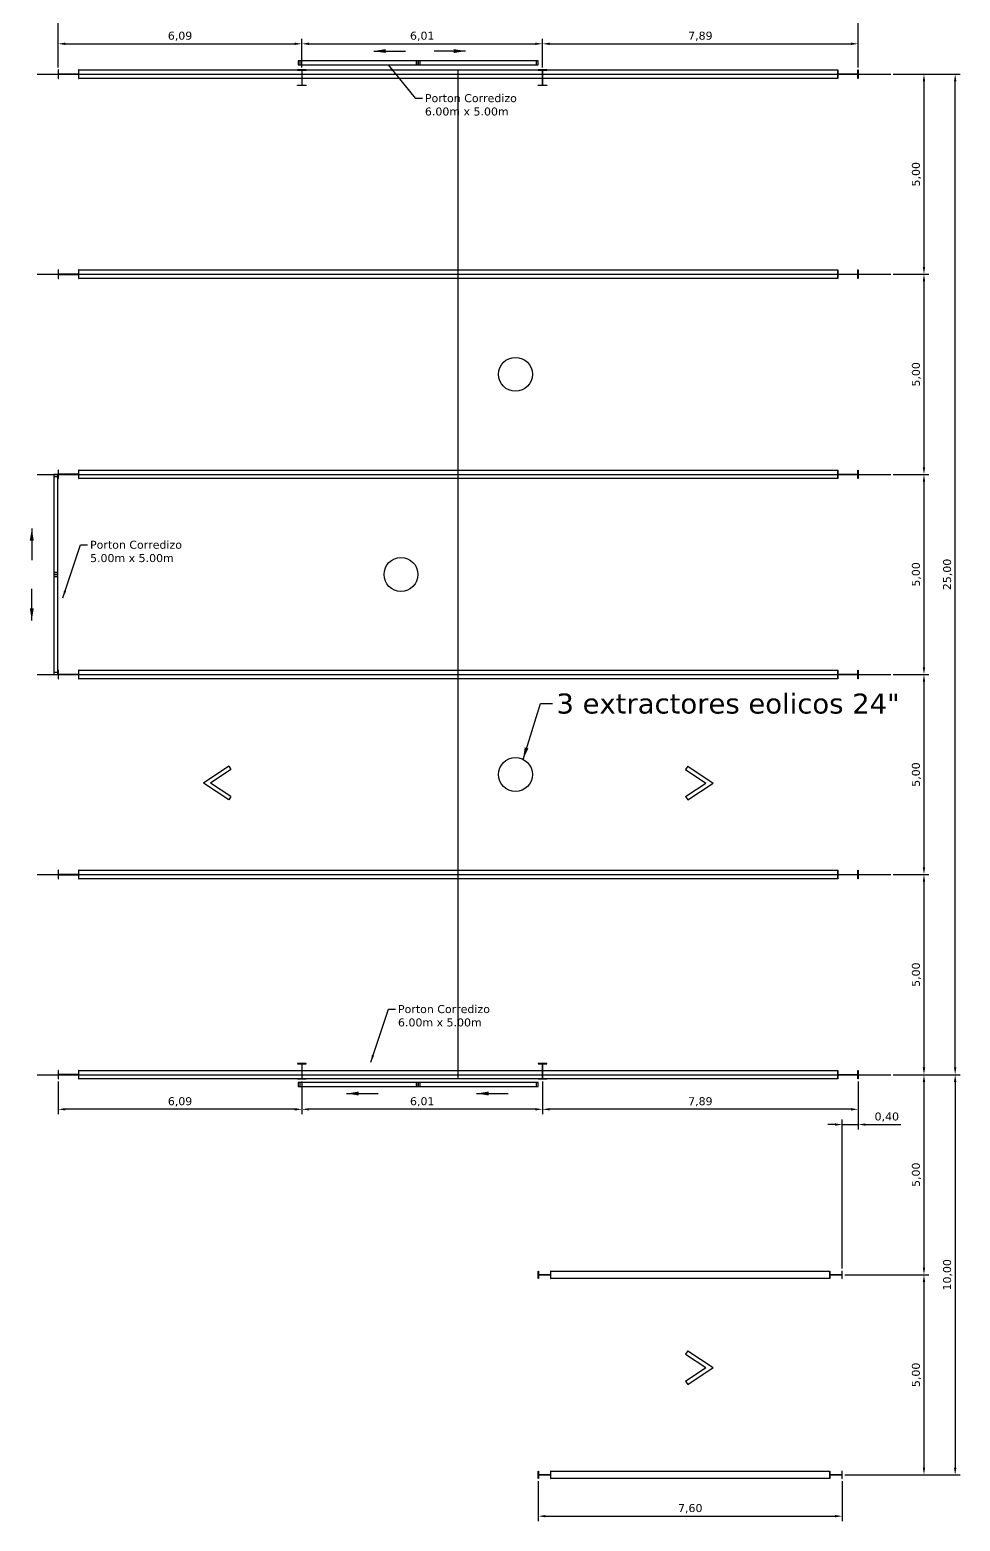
# Model space of a CAD drawing. Header units: millimetres. Extents: x 1972 to 5740, y 370 to 952.
# Drawn here: x 2799.84 to 2823.1, y 613.21 to 650.47 of the extents above; entities that cross this region are included whole.
import ezdxf

# ---------------------------------------------------------------- set-up
doc = ezdxf.new("R2010")
doc.units = ezdxf.units.MM
doc.header["$LTSCALE"] = 15
doc.linetypes.add('CENTER', pattern=[50.8, 31.75, -6.35, 6.35, -6.35])
doc.styles.add('ARIAL', font='verdana.ttf')
doc.dimstyles.new('Cota 0.20', dxfattribs={"dimtxt": 0.2, "dimasz": 0.18, "dimexe": 0.125, "dimexo": 0.0625, "dimgap": 0.06, "dimtad": 1, "dimzin": 1, "dimtxsty": 'ARIAL', "dimcen": 0.15, "dimadec": 0, "dimazin": 0, "dimtfac": 1, "dimtmove": 0, "dimatfit": 3, "dimfxl": 1, "dimarcsym": 0})
doc.dimstyles.new('Cota 0.5', dxfattribs={"dimtxt": 0.5, "dimasz": 0.3, "dimexe": 0.05, "dimexo": 0.0625, "dimgap": 0.1, "dimtad": 1, "dimzin": 1, "dimtxsty": 'ARIAL', "dimcen": 2.5, "dimadec": 0, "dimazin": 0, "dimtfac": 1, "dimtmove": 0, "dimatfit": 3, "dimfxl": 1, "dimarcsym": 0})

# ---------------------------------------------------------------- blocks, each defined once
blk = doc.blocks.new('werrerwerewrewr')
at = {"linetype": 'Continuous'}
h = blk.add_hatch(color=1, dxfattribs=at)
h.paths.add_polyline_path([(1796.537, -181.24), (1796.531, -181.24), (1796.531, -181.454), (1796.537, -181.454)])
h.paths.add_polyline_path([(1797.037, -181.454), (1797.043, -181.454), (1797.043, -181.24), (1797.037, -181.24)])
blk.add_hatch(color=5, dxfattribs=at).paths.add_polyline_path([(1796.537, -181.345), (1796.537, -181.35), (1797.037, -181.35), (1797.037, -181.345)])
for points in [[(1796.537, -181.24), (1796.531, -181.24), (1796.531, -181.454), (1796.537, -181.454), (1796.537, -181.24)], [(1796.537, -181.35), (1797.037, -181.35), (1797.037, -181.345), (1796.537, -181.345), (1796.537, -181.35)], [(1797.043, -181.24), (1797.037, -181.24), (1797.037, -181.454), (1797.043, -181.454), (1797.043, -181.24)]]:
    blk.add_lwpolyline(points, dxfattribs=at)
blk = doc.blocks.new('ertrtrtrt')
at = {"color": 4, "linetype": 'CENTER', "ltscale": 0.2}
blk.add_line((1712.62, 149.336), (1733.96, 149.336), dxfattribs=at)
at = {"color": 230, "linetype": 'Continuous'}
blk.add_lwpolyline([(1713.658, 149.443), (1732.633, 149.443), (1732.633, 149.229), (1713.658, 149.229)], close=True, dxfattribs=at)
at = {"linetype": 'Continuous'}
blk.add_blockref('werrerwerewrewr', (-83.385, 330.683), dxfattribs=at)
at = {"linetype": 'Continuous', "xscale": -1}
blk.add_blockref('werrerwerewrewr', (3529.676, 330.683), dxfattribs=at)
blk = doc.blocks.new('werewrwerew')
h = blk.add_hatch(color=1)
h.paths.add_polyline_path([(1719.345, 124.229), (1719.131, 124.229), (1719.131, 124.235), (1719.345, 124.235)])
h.paths.add_polyline_path([(1719.345, 124.616), (1719.131, 124.616), (1719.131, 124.61), (1719.345, 124.61)])
blk.add_hatch(color=5).paths.add_polyline_path([(1719.241, 124.61), (1719.236, 124.61), (1719.236, 124.235), (1719.241, 124.235)])
at = {"color": 0}
for points in [[(1719.345, 124.616), (1719.131, 124.616), (1719.131, 124.61), (1719.345, 124.61), (1719.345, 124.616)], [(1719.241, 124.235), (1719.241, 124.61), (1719.236, 124.61), (1719.236, 124.235), (1719.241, 124.235)], [(1719.345, 124.229), (1719.131, 124.229), (1719.131, 124.235), (1719.345, 124.235), (1719.345, 124.229)]]:
    blk.add_lwpolyline(points, dxfattribs=at)
blk = doc.blocks.new('ertretrtre')
h = blk.add_hatch(color=5)
h.paths.add_polyline_path([(1732.839, 119.523), (1732.833, 119.523), (1732.833, 119.336), (1732.839, 119.336)])
h.paths.add_polyline_path([(1733.139, 119.432), (1732.839, 119.432), (1732.839, 119.427), (1733.139, 119.427)])
h.paths.add_polyline_path([(1733.145, 119.523), (1733.139, 119.523), (1733.139, 119.336), (1733.145, 119.336)])
at = {"color": 0}
for points in [[(1732.833, 119.336), (1732.833, 119.523), (1732.839, 119.523), (1732.839, 119.336), (1732.833, 119.336)], [(1733.139, 119.427), (1732.839, 119.427), (1732.839, 119.432), (1733.139, 119.432), (1733.139, 119.427)], [(1733.145, 119.336), (1733.145, 119.523), (1733.139, 119.523), (1733.139, 119.336), (1733.145, 119.336)]]:
    blk.add_lwpolyline(points, dxfattribs=at)
blk = doc.blocks.new('*D176')
at = {"color": 0, "lineweight": -2, "transparency": 16777216}
for p, q in [((2821.426, 649.362), (2822.317, 649.362)), ((2822.192, 649.182), (2822.192, 644.542)), ((2821.426, 644.362), (2822.317, 644.362))]:
    blk.add_line(p, q, dxfattribs=at)
at = {"color": 0, "transparency": 16777216}
for points in [[(2822.162, 649.182), (2822.222, 649.182), (2822.192, 649.362)], [(2822.162, 644.542), (2822.222, 644.542), (2822.192, 644.362)]]:
    blk.add_solid(points, dxfattribs=at)
at = {"layer": 'Defpoints', "color": 0, "transparency": 16777216}
for p in [(2821.364, 649.362), (2821.364, 644.362), (2822.192, 644.362)]:
    blk.add_point(p, dxfattribs=at)
at = {"color": 0, "transparency": 16777216, "insert": (2822.005, 646.862), "char_height": 0.2, "attachment_point": 5, "rotation": 90, "style": 'ARIAL'}
blk.add_mtext('5,00', dxfattribs=at)
blk = doc.blocks.new('*D177')
at = {"color": 0, "lineweight": -2, "transparency": 16777216}
for p, q in [((2821.426, 644.362), (2822.317, 644.362)), ((2822.192, 644.182), (2822.192, 639.542)), ((2821.426, 639.362), (2822.317, 639.362))]:
    blk.add_line(p, q, dxfattribs=at)
at = {"color": 0, "transparency": 16777216}
for points in [[(2822.162, 644.182), (2822.222, 644.182), (2822.192, 644.362)], [(2822.162, 639.542), (2822.222, 639.542), (2822.192, 639.362)]]:
    blk.add_solid(points, dxfattribs=at)
at = {"layer": 'Defpoints', "color": 0, "transparency": 16777216}
for p in [(2821.364, 644.362), (2821.364, 639.362), (2822.192, 639.362)]:
    blk.add_point(p, dxfattribs=at)
at = {"color": 0, "transparency": 16777216, "insert": (2822.005, 641.862), "char_height": 0.2, "attachment_point": 5, "rotation": 90, "style": 'ARIAL'}
blk.add_mtext('5,00', dxfattribs=at)
blk = doc.blocks.new('*D178')
at = {"color": 0, "lineweight": -2, "transparency": 16777216}
for p, q in [((2821.426, 639.362), (2822.317, 639.362)), ((2822.192, 639.182), (2822.192, 634.542)), ((2821.426, 634.362), (2822.317, 634.362))]:
    blk.add_line(p, q, dxfattribs=at)
at = {"color": 0, "transparency": 16777216}
for points in [[(2822.162, 639.182), (2822.222, 639.182), (2822.192, 639.362)], [(2822.162, 634.542), (2822.222, 634.542), (2822.192, 634.362)]]:
    blk.add_solid(points, dxfattribs=at)
at = {"layer": 'Defpoints', "color": 0, "transparency": 16777216}
for p in [(2821.364, 639.362), (2821.364, 634.362), (2822.192, 634.362)]:
    blk.add_point(p, dxfattribs=at)
at = {"color": 0, "transparency": 16777216, "insert": (2822.005, 636.862), "char_height": 0.2, "attachment_point": 5, "rotation": 90, "style": 'ARIAL'}
blk.add_mtext('5,00', dxfattribs=at)
blk = doc.blocks.new('*D179')
at = {"color": 0, "lineweight": -2, "transparency": 16777216}
for p, q in [((2821.426, 634.362), (2822.317, 634.362)), ((2822.192, 634.182), (2822.192, 629.542)), ((2821.426, 629.362), (2822.317, 629.362))]:
    blk.add_line(p, q, dxfattribs=at)
at = {"color": 0, "transparency": 16777216}
for points in [[(2822.162, 634.182), (2822.222, 634.182), (2822.192, 634.362)], [(2822.162, 629.542), (2822.222, 629.542), (2822.192, 629.362)]]:
    blk.add_solid(points, dxfattribs=at)
at = {"layer": 'Defpoints', "color": 0, "transparency": 16777216}
for p in [(2821.364, 634.362), (2821.364, 629.362), (2822.192, 629.362)]:
    blk.add_point(p, dxfattribs=at)
at = {"color": 0, "transparency": 16777216, "insert": (2822.005, 631.862), "char_height": 0.2, "attachment_point": 5, "rotation": 90, "style": 'ARIAL'}
blk.add_mtext('5,00', dxfattribs=at)
blk = doc.blocks.new('*D180')
at = {"color": 0, "lineweight": -2, "transparency": 16777216}
for p, q in [((2821.426, 629.362), (2822.317, 629.362)), ((2822.192, 629.182), (2822.192, 624.542)), ((2821.426, 624.362), (2822.317, 624.362))]:
    blk.add_line(p, q, dxfattribs=at)
at = {"color": 0, "transparency": 16777216}
for points in [[(2822.162, 629.182), (2822.222, 629.182), (2822.192, 629.362)], [(2822.162, 624.542), (2822.222, 624.542), (2822.192, 624.362)]]:
    blk.add_solid(points, dxfattribs=at)
at = {"layer": 'Defpoints', "color": 0, "transparency": 16777216}
for p in [(2821.364, 629.362), (2821.364, 624.362), (2822.192, 624.362)]:
    blk.add_point(p, dxfattribs=at)
at = {"color": 0, "transparency": 16777216, "insert": (2822.005, 626.862), "char_height": 0.2, "attachment_point": 5, "rotation": 90, "style": 'ARIAL'}
blk.add_mtext('5,00', dxfattribs=at)
blk = doc.blocks.new('*D186')
at = {"color": 0, "lineweight": -2, "transparency": 16777216}
for p, q in [((2821.426, 624.362), (2822.317, 624.362)), ((2822.192, 624.182), (2822.192, 619.542)), ((2820.211, 619.362), (2822.317, 619.362))]:
    blk.add_line(p, q, dxfattribs=at)
at = {"color": 0, "transparency": 16777216}
for points in [[(2822.162, 624.182), (2822.222, 624.182), (2822.192, 624.362)], [(2822.162, 619.542), (2822.222, 619.542), (2822.192, 619.362)]]:
    blk.add_solid(points, dxfattribs=at)
at = {"layer": 'Defpoints', "color": 0, "transparency": 16777216}
for p in [(2821.364, 624.362), (2820.149, 619.362), (2822.192, 619.362)]:
    blk.add_point(p, dxfattribs=at)
at = {"color": 0, "transparency": 16777216, "insert": (2822.005, 621.862), "char_height": 0.2, "attachment_point": 5, "rotation": 90, "style": 'ARIAL'}
blk.add_mtext('5,00', dxfattribs=at)
blk = doc.blocks.new('*D187')
at = {"color": 0, "lineweight": -2, "transparency": 16777216}
for p, q in [((2820.211, 619.362), (2822.317, 619.362)), ((2822.192, 619.182), (2822.192, 614.542)), ((2820.211, 614.362), (2822.317, 614.362))]:
    blk.add_line(p, q, dxfattribs=at)
at = {"color": 0, "transparency": 16777216}
for points in [[(2822.162, 619.182), (2822.222, 619.182), (2822.192, 619.362)], [(2822.162, 614.542), (2822.222, 614.542), (2822.192, 614.362)]]:
    blk.add_solid(points, dxfattribs=at)
at = {"layer": 'Defpoints', "color": 0, "transparency": 16777216}
for p in [(2820.149, 619.362), (2820.149, 614.362), (2822.192, 614.362)]:
    blk.add_point(p, dxfattribs=at)
at = {"color": 0, "transparency": 16777216, "insert": (2822.005, 616.862), "char_height": 0.2, "attachment_point": 5, "rotation": 90, "style": 'ARIAL'}
blk.add_mtext('5,00', dxfattribs=at)
blk = doc.blocks.new('*D188')
at = {"color": 0, "lineweight": -2, "transparency": 16777216}
for p, q in [((2820.549, 624.193), (2820.549, 622.991)), ((2819.969, 623.116), (2819.789, 623.116)), ((2820.149, 619.518), (2820.149, 623.241)), ((2820.149, 623.116), (2820.549, 623.116)), ((2820.729, 623.116), (2821.617, 623.116))]:
    blk.add_line(p, q, dxfattribs=at)
at = {"color": 0, "transparency": 16777216}
for points in [[(2819.969, 623.146), (2819.969, 623.086), (2820.149, 623.116)], [(2820.729, 623.146), (2820.729, 623.086), (2820.549, 623.116)]]:
    blk.add_solid(points, dxfattribs=at)
at = {"layer": 'Defpoints', "color": 0, "transparency": 16777216}
for p in [(2820.549, 624.255), (2820.549, 623.116), (2820.149, 619.456)]:
    blk.add_point(p, dxfattribs=at)
at = {"color": 0, "transparency": 16777216, "insert": (2821.263, 623.303), "char_height": 0.2, "attachment_point": 5, "style": 'ARIAL'}
blk.add_mtext('0,40', dxfattribs=at)
blk = doc.blocks.new('*D189')
at = {"color": 0, "lineweight": -2, "transparency": 16777216}
for p, q in [((2812.656, 624.193), (2812.656, 623.372)), ((2820.549, 623.938), (2820.549, 623.372)), ((2820.369, 623.497), (2812.836, 623.497))]:
    blk.add_line(p, q, dxfattribs=at)
at = {"color": 0, "transparency": 16777216}
for points in [[(2812.836, 623.527), (2812.836, 623.467), (2812.656, 623.497)], [(2820.369, 623.527), (2820.369, 623.467), (2820.549, 623.497)]]:
    blk.add_solid(points, dxfattribs=at)
at = {"layer": 'Defpoints', "color": 0, "transparency": 16777216}
for p in [(2812.656, 624.255), (2820.549, 624.001), (2812.656, 623.497)]:
    blk.add_point(p, dxfattribs=at)
at = {"color": 0, "transparency": 16777216, "insert": (2816.602, 623.684), "char_height": 0.2, "attachment_point": 5, "style": 'ARIAL'}
blk.add_mtext('7,89', dxfattribs=at)
blk = doc.blocks.new('*D190')
at = {"color": 0, "lineweight": -2, "transparency": 16777216}
for p, q in [((2806.642, 624.193), (2806.642, 623.372)), ((2812.476, 623.497), (2806.822, 623.497)), ((2812.656, 623.72), (2812.656, 623.372))]:
    blk.add_line(p, q, dxfattribs=at)
at = {"color": 0, "transparency": 16777216}
for points in [[(2806.822, 623.527), (2806.822, 623.467), (2806.642, 623.497)], [(2812.476, 623.527), (2812.476, 623.467), (2812.656, 623.497)]]:
    blk.add_solid(points, dxfattribs=at)
at = {"layer": 'Defpoints', "color": 0, "transparency": 16777216}
for p in [(2806.642, 624.255), (2806.642, 623.497), (2812.656, 623.782)]:
    blk.add_point(p, dxfattribs=at)
at = {"color": 0, "transparency": 16777216, "insert": (2809.649, 623.684), "char_height": 0.2, "attachment_point": 5, "style": 'ARIAL'}
blk.add_mtext('6,01', dxfattribs=at)
blk = doc.blocks.new('*D191')
at = {"color": 0, "lineweight": -2, "transparency": 16777216}
for p, q in [((2800.549, 624.193), (2800.549, 623.372)), ((2806.462, 623.497), (2800.729, 623.497)), ((2806.642, 623.72), (2806.642, 623.372))]:
    blk.add_line(p, q, dxfattribs=at)
at = {"color": 0, "transparency": 16777216}
for points in [[(2800.729, 623.527), (2800.729, 623.467), (2800.549, 623.497)], [(2806.462, 623.527), (2806.462, 623.467), (2806.642, 623.497)]]:
    blk.add_solid(points, dxfattribs=at)
at = {"layer": 'Defpoints', "color": 0, "transparency": 16777216}
for p in [(2800.549, 624.255), (2800.549, 623.497), (2806.642, 623.782)]:
    blk.add_point(p, dxfattribs=at)
at = {"color": 0, "transparency": 16777216, "insert": (2803.595, 623.684), "char_height": 0.2, "attachment_point": 5, "style": 'ARIAL'}
blk.add_mtext('6,09', dxfattribs=at)
blk = doc.blocks.new('*D192')
at = {"color": 0, "lineweight": -2, "transparency": 16777216}
for p, q in [((2822.239, 649.362), (2823.097, 649.362)), ((2822.972, 624.542), (2822.972, 649.182)), ((2822.239, 624.362), (2823.097, 624.362))]:
    blk.add_line(p, q, dxfattribs=at)
at = {"color": 0, "transparency": 16777216}
for points in [[(2822.942, 649.182), (2823.002, 649.182), (2822.972, 649.362)], [(2822.942, 624.542), (2823.002, 624.542), (2822.972, 624.362)]]:
    blk.add_solid(points, dxfattribs=at)
at = {"layer": 'Defpoints', "color": 0, "transparency": 16777216}
for p in [(2822.177, 649.362), (2822.972, 649.362), (2822.177, 624.362)]:
    blk.add_point(p, dxfattribs=at)
at = {"color": 0, "transparency": 16777216, "insert": (2822.785, 636.862), "char_height": 0.2, "attachment_point": 5, "rotation": 90, "style": 'ARIAL'}
blk.add_mtext('25,00', dxfattribs=at)
blk = doc.blocks.new('*D193')
at = {"color": 0, "lineweight": -2, "transparency": 16777216}
for p, q in [((2822.254, 624.362), (2823.097, 624.362)), ((2822.972, 624.182), (2822.972, 614.542)), ((2822.254, 614.362), (2823.097, 614.362))]:
    blk.add_line(p, q, dxfattribs=at)
at = {"color": 0, "transparency": 16777216}
for points in [[(2822.942, 624.182), (2823.002, 624.182), (2822.972, 624.362)], [(2822.942, 614.542), (2823.002, 614.542), (2822.972, 614.362)]]:
    blk.add_solid(points, dxfattribs=at)
at = {"layer": 'Defpoints', "color": 0, "transparency": 16777216}
for p in [(2822.192, 624.362), (2822.192, 614.362), (2822.972, 614.362)]:
    blk.add_point(p, dxfattribs=at)
at = {"color": 0, "transparency": 16777216, "insert": (2822.785, 619.362), "char_height": 0.2, "attachment_point": 5, "rotation": 90, "style": 'ARIAL'}
blk.add_mtext('10,00', dxfattribs=at)
blk = doc.blocks.new('*D194')
at = {"color": 0, "lineweight": -2, "transparency": 16777216}
for p, q in [((2812.549, 614.206), (2812.549, 613.206)), ((2820.149, 614.206), (2820.149, 613.206)), ((2812.729, 613.331), (2819.969, 613.331))]:
    blk.add_line(p, q, dxfattribs=at)
at = {"color": 0, "transparency": 16777216}
for points in [[(2812.729, 613.361), (2812.729, 613.301), (2812.549, 613.331)], [(2819.969, 613.361), (2819.969, 613.301), (2820.149, 613.331)]]:
    blk.add_solid(points, dxfattribs=at)
at = {"layer": 'Defpoints', "color": 0, "transparency": 16777216}
for p in [(2812.549, 614.268), (2820.149, 614.268), (2820.149, 613.331)]:
    blk.add_point(p, dxfattribs=at)
at = {"color": 0, "transparency": 16777216, "insert": (2816.349, 613.518), "char_height": 0.2, "attachment_point": 5, "style": 'ARIAL'}
blk.add_mtext('7,60', dxfattribs=at)
blk = doc.blocks.new('*D195')
at = {"color": 0, "lineweight": -2, "transparency": 16777216}
for p, q in [((2800.549, 649.532), (2800.549, 650.246)), ((2800.729, 650.121), (2806.462, 650.121)), ((2806.642, 649.532), (2806.642, 650.246))]:
    blk.add_line(p, q, dxfattribs=at)
at = {"color": 0, "transparency": 16777216}
for points in [[(2800.729, 650.151), (2800.729, 650.091), (2800.549, 650.121)], [(2806.462, 650.151), (2806.462, 650.091), (2806.642, 650.121)]]:
    blk.add_solid(points, dxfattribs=at)
at = {"layer": 'Defpoints', "color": 0, "transparency": 16777216}
for p in [(2806.642, 650.121), (2800.549, 649.469), (2806.642, 649.469)]:
    blk.add_point(p, dxfattribs=at)
at = {"color": 0, "transparency": 16777216, "insert": (2803.595, 650.308), "char_height": 0.2, "attachment_point": 5, "style": 'ARIAL'}
blk.add_mtext('6,09', dxfattribs=at)
blk = doc.blocks.new('*D196')
at = {"color": 0, "lineweight": -2, "transparency": 16777216}
for p, q in [((2806.642, 649.594), (2806.642, 650.246)), ((2806.822, 650.121), (2812.476, 650.121)), ((2812.656, 649.532), (2812.656, 650.246))]:
    blk.add_line(p, q, dxfattribs=at)
at = {"color": 0, "transparency": 16777216}
for points in [[(2806.822, 650.151), (2806.822, 650.091), (2806.642, 650.121)], [(2812.476, 650.151), (2812.476, 650.091), (2812.656, 650.121)]]:
    blk.add_solid(points, dxfattribs=at)
at = {"layer": 'Defpoints', "color": 0, "transparency": 16777216}
for p in [(2812.656, 650.121), (2806.642, 649.532), (2812.656, 649.469)]:
    blk.add_point(p, dxfattribs=at)
at = {"color": 0, "transparency": 16777216, "insert": (2809.649, 650.308), "char_height": 0.2, "attachment_point": 5, "style": 'ARIAL'}
blk.add_mtext('6,01', dxfattribs=at)
blk = doc.blocks.new('*D197')
at = {"color": 0, "lineweight": -2, "transparency": 16777216}
for p, q in [((2812.656, 650.183), (2812.656, 650.246)), ((2812.836, 650.121), (2820.369, 650.121)), ((2820.549, 649.532), (2820.549, 650.246))]:
    blk.add_line(p, q, dxfattribs=at)
at = {"color": 0, "transparency": 16777216}
for points in [[(2812.836, 650.151), (2812.836, 650.091), (2812.656, 650.121)], [(2820.369, 650.151), (2820.369, 650.091), (2820.549, 650.121)]]:
    blk.add_solid(points, dxfattribs=at)
at = {"layer": 'Defpoints', "color": 0, "transparency": 16777216}
for p in [(2812.656, 650.121), (2820.549, 650.121), (2820.549, 649.469)]:
    blk.add_point(p, dxfattribs=at)
at = {"color": 0, "transparency": 16777216, "insert": (2816.602, 650.308), "char_height": 0.2, "attachment_point": 5, "style": 'ARIAL'}
blk.add_mtext('7,89', dxfattribs=at)
blk = doc.blocks.new('*D198')
at = {"color": 0, "lineweight": -2, "transparency": 16777216}
for p, q in [((2800.549, 650.183), (2800.549, 651.163)), ((2820.369, 651.038), (2800.729, 651.038)), ((2820.549, 650.183), (2820.549, 651.163))]:
    blk.add_line(p, q, dxfattribs=at)
at = {"color": 0, "transparency": 16777216}
for points in [[(2800.729, 651.068), (2800.729, 651.008), (2800.549, 651.038)], [(2820.369, 651.068), (2820.369, 651.008), (2820.549, 651.038)]]:
    blk.add_solid(points, dxfattribs=at)
at = {"layer": 'Defpoints', "color": 0, "transparency": 16777216}
for p in [(2800.549, 651.038), (2800.549, 650.121), (2820.549, 650.121)]:
    blk.add_point(p, dxfattribs=at)
at = {"color": 0, "transparency": 16777216, "insert": (2810.549, 651.225), "char_height": 0.2, "attachment_point": 5, "style": 'ARIAL'}
blk.add_mtext('20,00', dxfattribs=at)
blk = doc.blocks.new('rtytryrtyrty')
at = {"color": 2}
for p, q in [((1729.572, 117.439), (1729.516, 117.355)), ((1729.516, 116.676), (1729.572, 116.593))]:
    blk.add_line(p, q, dxfattribs=at)
for points in [[(1729.572, 117.439), (1730.207, 117.016)], [(1729.516, 117.355), (1730.026, 117.016)], [(1729.516, 116.676), (1730.026, 117.016)], [(1729.572, 116.593), (1730.207, 117.016)]]:
    blk.add_lwpolyline(points, dxfattribs=at)

msp = doc.modelspace()

# ---------------------------------------------------------------- linework, layer by layer
at = {"color": 3, "linetype": 'CENTER', "ltscale": 0.5}
msp.add_line((2810.54899, 624.25522), (2810.54899, 649.46922), dxfattribs=at)
at = {"color": 5}
for points in [[(2809.54899, 649.69319), (2806.54899, 649.69319), (2806.54899, 649.59319), (2809.54899, 649.59319), (2809.54899, 649.69319)], [(2806.54899, 649.69319), (2806.54899, 649.59319), (2806.59899, 649.59319), (2806.59899, 649.69319), (2806.54899, 649.69319)], [(2809.49899, 649.69319), (2809.49899, 649.59319), (2809.54899, 649.59319), (2809.54899, 649.69319), (2809.49899, 649.69319)], [(2812.54899, 649.69319), (2809.54899, 649.69319), (2809.54899, 649.59319), (2812.54899, 649.59319), (2812.54899, 649.69319)], [(2809.54899, 649.69319), (2809.54899, 649.59319), (2809.59899, 649.59319), (2809.59899, 649.69319), (2809.54899, 649.69319)], [(2812.49899, 649.69319), (2812.49899, 649.59319), (2812.54899, 649.59319), (2812.54899, 649.69319), (2812.49899, 649.69319)], [(2800.53847, 636.86222), (2800.53847, 639.36222), (2800.43847, 639.36222), (2800.43847, 636.86222), (2800.53847, 636.86222)], [(2800.53847, 639.36222), (2800.43847, 639.36222), (2800.43847, 639.31222), (2800.53847, 639.31222), (2800.53847, 639.36222)], [(2800.53847, 636.91222), (2800.43847, 636.91222), (2800.43847, 636.86222), (2800.53847, 636.86222), (2800.53847, 636.91222)], [(2800.53847, 634.36222), (2800.53847, 636.86222), (2800.43847, 636.86222), (2800.43847, 634.36222), (2800.53847, 634.36222)], [(2800.53847, 636.86222), (2800.43847, 636.86222), (2800.43847, 636.81222), (2800.53847, 636.81222), (2800.53847, 636.86222)], [(2800.53847, 634.41222), (2800.43847, 634.41222), (2800.43847, 634.36222), (2800.53847, 634.36222), (2800.53847, 634.41222)], [(2809.54899, 624.16412), (2806.54899, 624.16412), (2806.54899, 624.06412), (2809.54899, 624.06412), (2809.54899, 624.16412)], [(2806.54899, 624.16412), (2806.54899, 624.06412), (2806.59899, 624.06412), (2806.59899, 624.16412), (2806.54899, 624.16412)], [(2809.49899, 624.16412), (2809.49899, 624.06412), (2809.54899, 624.06412), (2809.54899, 624.16412), (2809.49899, 624.16412)], [(2812.54899, 624.16412), (2809.54899, 624.16412), (2809.54899, 624.06412), (2812.54899, 624.06412), (2812.54899, 624.16412)], [(2809.54899, 624.16412), (2809.54899, 624.06412), (2809.59899, 624.06412), (2809.59899, 624.16412), (2809.54899, 624.16412)], [(2812.49899, 624.16412), (2812.49899, 624.06412), (2812.54899, 624.06412), (2812.54899, 624.16412), (2812.49899, 624.16412)]]:
    msp.add_lwpolyline(points, dxfattribs=at)
for points in [[(2812.86159, 619.45597), (2819.83639, 619.45597), (2819.83639, 619.26847), (2812.86159, 619.26847)], [(2812.86159, 614.45597), (2819.83639, 614.45597), (2819.83639, 614.26847), (2812.86159, 614.26847)]]:
    msp.add_lwpolyline(points, close=True, dxfattribs=at)
at = {"color": 0}
for centre in [(2811.98, 641.86222), (2809.11799, 636.86222), (2811.98, 631.86222)]:
    msp.add_circle(centre, 0.42412, dxfattribs=at)

# ---------------------------------------------------------------- block references
for name, p in [('ertrtrtrt', (1087.40364, 500.02656)), ('werewrwerew', (1087.40364, 524.85296)), ('werewrwerew', (1093.41764, 524.85296)), ('ertrtrtrt', (1087.40364, 495.02656)), ('ertrtrtrt', (1087.40364, 490.02656)), ('ertrtrtrt', (1087.40364, 485.02656)), ('rtytryrtyrty', (1086.71354, 514.63408)), ('ertrtrtrt', (1087.40364, 480.02656)), ('werewrwerew', (1087.40364, 500.02656)), ('werewrwerew', (1093.41764, 500.02656)), ('ertrtrtrt', (1087.40364, 475.02656)), ('ertretrtre', (1079.71624, 499.93281)), ('ertretrtre', (1087.00364, 499.93281)), ('rtytryrtyrty', (1086.71354, 500.02656)), ('ertretrtre', (1079.71624, 494.93281)), ('ertretrtre', (1087.00364, 494.93281))]:
    msp.add_blockref(name, p, dxfattribs=at)
at = {"color": 0, "xscale": -1}
msp.add_blockref('rtytryrtyrty', (4534.38445, 514.63408), dxfattribs=at)

# ---------------------------------------------------------------- texts
at = {"color": 0, "width": 10, "attachment_point": 1, "style": 'ARIAL'}
for s, insert, char_height in [('Porton Corredizo\\P6.00m x 5.00m', (2809.71616, 648.86306), 0.2), ('Porton Corredizo\\P5.00m x 5.00m', (2801.34472, 637.7048), 0.2), ('3 extractores eolicos 24"', (2813.00391, 633.88628), 0.5), ('Porton Corredizo\\P6.00m x 5.00m', (2809.04299, 626.10193), 0.2)]:
    msp.add_mtext(s, dxfattribs=dict(at, insert=insert, char_height=char_height))

# ---------------------------------------------------------------- dimensions: what is measured, and where the dimension line sits
at = {"color": 0}
for base, p1, p2, picture, middle in [((2800.54899, 651.03766), (2820.54899, 650.12083), (2800.54899, 650.12083), '*D198', (2810.54899, 651.22459)), ((2806.64199, 650.12083), (2800.54899, 649.46922), (2806.64199, 649.46922), '*D195', (2803.59549, 650.30769)), ((2812.65599, 650.12083), (2806.64199, 649.53172), (2812.65599, 649.46922), '*D196', (2809.64899, 650.30769)), ((2820.54899, 650.12083), (2812.65599, 650.12083), (2820.54899, 649.46922), '*D197', (2816.60249, 650.30796)), ((2800.54899, 623.49664), (2806.64199, 623.78218), (2800.54899, 624.25522), '*D191', (2803.59549, 623.68351)), ((2806.64199, 623.49664), (2812.65599, 623.78218), (2806.64199, 624.25522), '*D190', (2809.64899, 623.68351)), ((2812.65599, 623.49664), (2820.54899, 624.00072), (2812.65599, 624.25522), '*D189', (2816.60249, 623.68378)), ((2820.54899, 623.11598), (2820.14899, 619.45597), (2820.54899, 624.25522), '*D188', (2821.26308, 623.30284)), ((2820.14899, 613.33098), (2812.54899, 614.26847), (2820.14899, 614.26847), '*D194', (2816.34899, 613.51785))]:
    dim = msp.add_linear_dim(base=base, p1=p1, p2=p2, dimstyle='Cota 0.20', dxfattribs=at)
    dim.commit()
    dim.dimension.update_dxf_attribs({"geometry": picture, "text_midpoint": middle})
for base, p1, p2, picture, middle in [((2822.19198, 644.36222), (2821.3636, 649.36222), (2821.3636, 644.36222), '*D176', (2822.00512, 646.86222)), ((2822.97224, 649.36222), (2822.17698, 624.36222), (2822.17698, 649.36222), '*D192', (2822.78531, 636.86222)), ((2822.19198, 639.36222), (2821.3636, 644.36222), (2821.3636, 639.36222), '*D177', (2822.00512, 641.86222)), ((2822.19198, 634.36222), (2821.3636, 639.36222), (2821.3636, 634.36222), '*D178', (2822.00512, 636.86222)), ((2822.19198, 629.36222), (2821.3636, 634.36222), (2821.3636, 629.36222), '*D179', (2822.00512, 631.86222)), ((2822.19198, 624.36222), (2821.3636, 629.36222), (2821.3636, 624.36222), '*D180', (2822.00512, 626.86222)), ((2822.19198, 619.36222), (2821.3636, 624.36222), (2820.14899, 619.36222), '*D186', (2822.00512, 621.86222)), ((2822.97224, 614.36222), (2822.19198, 624.36222), (2822.19198, 614.36222), '*D193', (2822.78538, 619.36222)), ((2822.19198, 614.36222), (2820.14899, 619.36222), (2820.14899, 614.36222), '*D187', (2822.00512, 616.86222))]:
    dim = msp.add_linear_dim(base=base, p1=p1, p2=p2, angle=90, dimstyle='Cota 0.20', dxfattribs=at)
    dim.commit()
    dim.dimension.update_dxf_attribs({"geometry": picture, "text_midpoint": middle})

# ---------------------------------------------------------------- leaders
for points in [[(2808.43902, 649.93951), (2809.22964, 649.93951)], [(2810.73415, 649.93951), (2809.94354, 649.93951)], [(2799.88873, 638.00978), (2799.88873, 637.21917)], [(2799.88873, 635.71465), (2799.88873, 636.50527)], [(2807.75981, 623.89151), (2808.55042, 623.89151)], [(2811.00951, 623.89151), (2811.80013, 623.89151)]]:
    msp.add_leader(points, dimstyle='Cota 0.5', override={"dimgap": 0.1, "dimtad": 0}, dxfattribs=at)
at = {"color": 0, "annotation_type": 0, "has_hookline": 1, "hookline_direction": 0}
for points, dimstyle, override, text_width in [([(2808.79955, 649.59319), (2809.47616, 648.76306), (2809.65616, 648.76306)], 'Cota 0.20', {"dimgap": 0.06, "dimtad": 0}, 2.52381), ([(2800.66333, 636.27702), (2801.10472, 637.6048), (2801.28472, 637.6048)], 'Cota 0.20', {"dimgap": 0.06, "dimtad": 0}, 2.52381), ([(2812.16966, 632.24157), (2812.60391, 633.63628), (2812.90391, 633.63628)], 'Cota 0.5', {"dimgap": 0.1, "dimtad": 0}, 9.80952), ([(2808.3616, 624.67415), (2808.80299, 626.00193), (2808.98299, 626.00193)], 'Cota 0.20', {"dimgap": 0.06, "dimtad": 0}, 2.52381)]:
    msp.add_leader(points, dimstyle=dimstyle, override=override, dxfattribs=dict(at, text_width=text_width))

doc.saveas('drawing.dxf')
